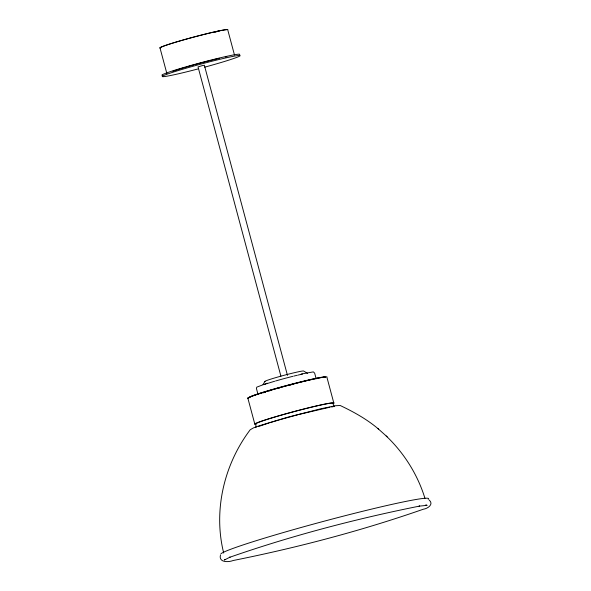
<?xml version="1.0" encoding="UTF-8"?>
<svg xmlns="http://www.w3.org/2000/svg" width="591" height="591" viewBox="0 0 591 591"><rect width="100%" height="100%" fill="white"/><g stroke="black" fill="none" stroke-linecap="round" stroke-linejoin="round"><path stroke-width="0.89" d="M220.495 554.853C218.301 562.654 228.399 562.396 233.127 560.519C297.509 547.628 361.3 530.836 423.311 509.228C427.714 508.674 434.178 504.226 429.155 500.016M255.962 427.648L255.851 424.84M263.01 384.675L264.79 381.587M224.927 559.596L224.373 560.017L230.084 557.121L229.478 557.365C291.496 535.756 355.287 518.964 419.669 506.073L419.034 506.162L427.138 505.335L425.815 504.98M258.614 426.488L268.742 423.023M267.176 383.19L256.76 387.157L256.413 388.45L257.935 394.131M214.969 32.239L219.364 30.872M269.622 422.742L278.398 420.105M279.225 419.869L297.864 414.712M298.736 414.476L329.881 407.214M301.144 374.037L313.356 371.887L314.656 373.143L316.178 378.824M331.485 406.918L333.065 406.756M307.534 373.313L303.708 371.096A20.138 0.983 -15 0 0 283.414 375.477A20.138 0.983 -15 0 0 265.167 381.55M378.646 429.177C367.114 419.344 353.817 411.942 340.165 405.492L335.688 405.722L320.632 408.809L287.566 417.268L259.065 425.838L253.465 427.891L250.215 429.753C224.019 464.452 213.092 510.617 223.694 553.043M386.189 435.981C404.111 453.024 417.711 474.691 424.959 498.361M377.738 428.394L387.171 436.83M426.052 505.054L426.48 505.608M333.361 404.466L334.343 406.63M333.856 403.173L326.904 377.213A41.082 2.009 -15 0 0 285.527 386.026A41.082 2.009 -15 0 0 248.294 398.415M234.479 55L227.757 29.905A35.224 1.721 -15 0 0 192.274 37.455A35.224 1.721 -15 0 0 160.36 48.078M287.477 375.425L204.36 65.224L202.277 65.616L198.037 66.886L280.917 376.194M159.947 47.723L166.906 73.683M247.814 398.002L254.773 423.961M160.589 47.561A34.559 1.684 -15 0 1 192.304 37.484A34.559 1.684 -15 0 1 226.708 29.727M162.495 75.367A40.284 1.965 -15 0 1 199.004 63.222A40.284 1.965 -15 0 1 239.584 54.579M197.867 68.977A40.284 1.965 -15 0 1 167.977 73.875A40.284 1.965 -15 0 1 234.221 56.16A40.284 1.965 -15 0 1 204.656 67.167M172.882 71.216A35.224 1.721 -15 0 1 185.463 67.285M186.342 67.027A35.224 1.721 -15 0 1 193.944 64.862M194.808 64.626A35.224 1.721 -15 0 1 211.526 60.216M212.361 60.009A35.224 1.721 -15 0 1 219.438 58.302M225.326 56.987A35.224 1.721 -15 0 1 226.811 56.677M249.875 397.632A39.331 1.921 -15 0 1 285.512 385.768A39.331 1.921 -15 0 1 325.131 377.331M264.376 384.586A23.507 1.145 -15 0 1 265.751 384.076M266.556 383.795A23.507 1.145 -15 0 1 274.652 381.261M275.539 381.003A23.507 1.145 -15 0 1 292.892 376.319M293.816 376.09A23.507 1.145 -15 0 1 297.339 375.248M298.16 375.056A23.507 1.145 -15 0 1 302.54 374.096M263.291 392.823A30.252 1.478 -15 0 1 265.677 392.025M269.164 390.924A30.252 1.478 -15 0 1 271.505 390.208M277.201 388.538A30.252 1.478 -15 0 1 279.639 387.844M289.745 385.103A30.252 1.478 -15 0 1 293.106 384.224M220.945 553.76A107.665 5.26 -15 0 1 333.376 518.75A107.665 5.26 -15 0 1 428.216 499.284M249.535 397.374A39.737 1.943 -15 0 1 282.247 386.987A39.737 1.943 -15 0 1 322.11 377.472M323.092 377.324A39.737 1.943 -15 0 1 325.146 377.154M256.531 424.02A39.737 1.943 -15 0 1 292.538 412.03A39.737 1.943 -15 0 1 332.563 403.513M255.246 424.375A41.082 2.009 -15 0 1 295.943 411.055A41.082 2.009 -15 0 1 332.674 403.845"/></g></svg>
